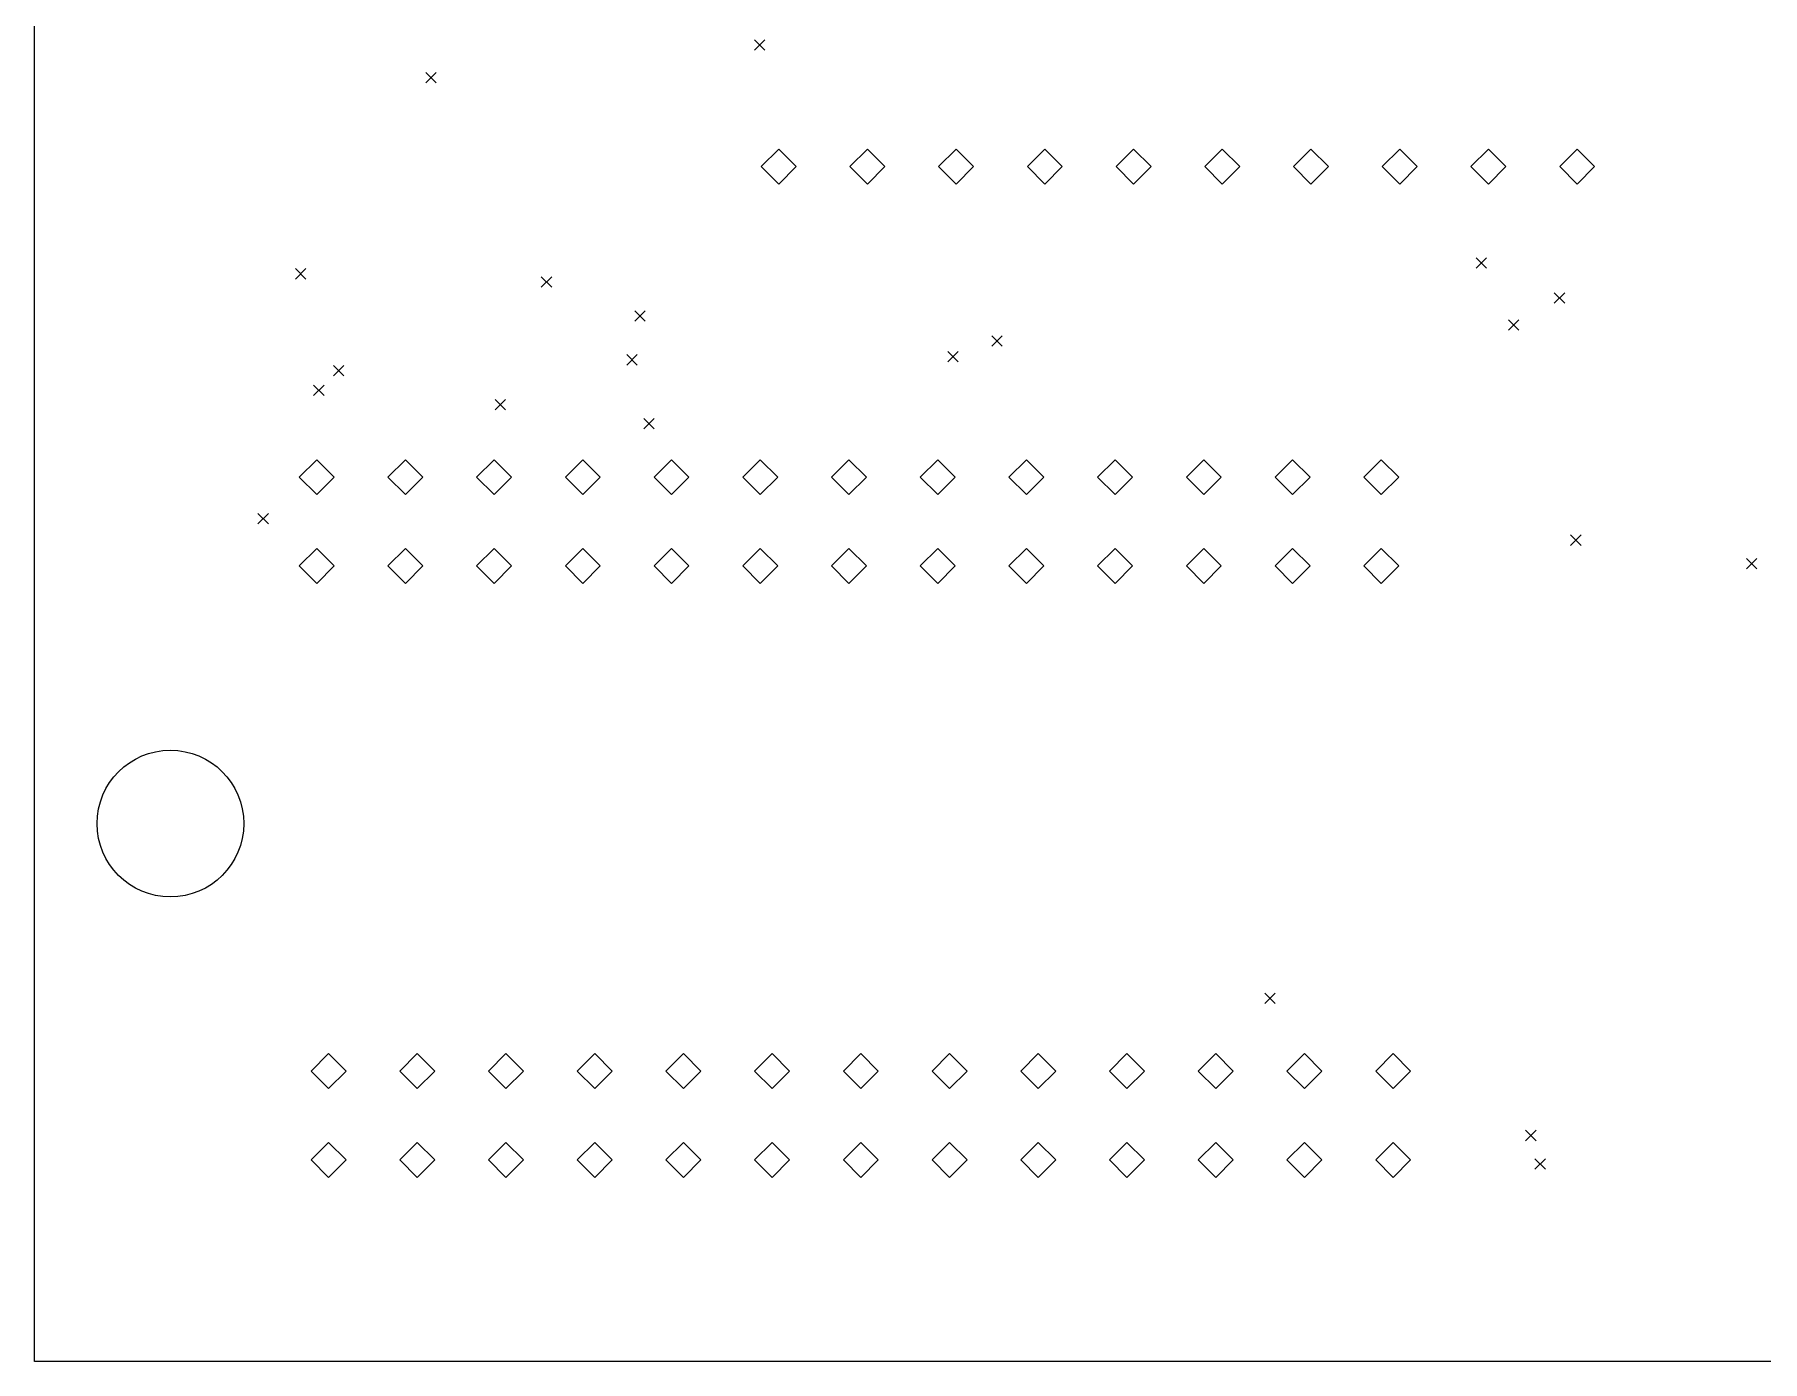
# Model space of a CAD drawing. Extents: x 36 to 137, y -161 to -37.
# Drawn here: x 37.42 to 86.9, y -137.38 to -99.4 of the extents above; entities that cross this region are included whole.
import ezdxf

# ---------------------------------------------------------------- set-up
doc = ezdxf.new("R2010")
doc.units = 0
doc.layers.add('BLACK', color=7, linetype='CONTINUOUS')

msp = doc.modelspace()

# ---------------------------------------------------------------- linework, layer by layer
at = {"layer": 'BLACK', "linetype": 'CONTINUOUS'}
for p, q in [((37.425, -137.375), (37.425, -37.375)), ((58.0379, -99.543), (58.3379, -99.843)), ((58.3379, -99.543), (58.0379, -99.843)), ((48.6262, -100.4831), (48.9262, -100.7831)), ((48.9262, -100.4831), (48.6262, -100.7831)), ((58.73, -102.675), (58.23, -103.175)), ((59.23, -103.175), (58.73, -102.675)), ((61.27, -102.675), (60.77, -103.175)), ((61.77, -103.175), (61.27, -102.675)), ((63.81, -102.675), (63.31, -103.175)), ((64.31, -103.175), (63.81, -102.675)), ((66.35, -102.675), (65.85, -103.175)), ((66.85, -103.175), (66.35, -102.675)), ((68.89, -102.675), (68.39, -103.175)), ((69.39, -103.175), (68.89, -102.675)), ((71.43, -102.675), (70.93, -103.175)), ((71.93, -103.175), (71.43, -102.675)), ((73.97, -102.675), (73.47, -103.175)), ((74.47, -103.175), (73.97, -102.675)), ((76.51, -102.675), (76.01, -103.175)), ((77.01, -103.175), (76.51, -102.675)), ((79.05, -102.675), (78.55, -103.175)), ((79.55, -103.175), (79.05, -102.675)), ((81.59, -102.675), (81.09, -103.175)), ((82.09, -103.175), (81.59, -102.675)), ((58.23, -103.175), (58.73, -103.675)), ((58.73, -103.675), (59.23, -103.175)), ((60.77, -103.175), (61.27, -103.675)), ((61.27, -103.675), (61.77, -103.175)), ((63.31, -103.175), (63.81, -103.675)), ((63.81, -103.675), (64.31, -103.175)), ((65.85, -103.175), (66.35, -103.675)), ((66.35, -103.675), (66.85, -103.175)), ((68.39, -103.175), (68.89, -103.675)), ((68.89, -103.675), (69.39, -103.175)), ((70.93, -103.175), (71.43, -103.675)), ((71.43, -103.675), (71.93, -103.175)), ((73.47, -103.175), (73.97, -103.675)), ((73.97, -103.675), (74.47, -103.175)), ((76.01, -103.175), (76.51, -103.675)), ((76.51, -103.675), (77.01, -103.175)), ((78.55, -103.175), (79.05, -103.675)), ((79.05, -103.675), (79.55, -103.175)), ((81.09, -103.175), (81.59, -103.675)), ((81.59, -103.675), (82.09, -103.175)), ((78.6985, -105.7876), (78.9985, -106.0876)), ((78.9985, -105.7876), (78.6985, -106.0876)), ((44.8928, -106.0944), (45.1928, -106.3944)), ((45.1928, -106.0944), (44.8928, -106.3944)), ((51.9319, -106.3305), (52.2319, -106.6305)), ((52.2319, -106.3305), (51.9319, -106.6305)), ((80.9334, -106.7878), (81.2334, -107.0878)), ((81.2334, -106.7878), (80.9334, -107.0878)), ((54.6083, -107.3044), (54.9083, -107.6044)), ((54.9083, -107.3044), (54.6083, -107.6044)), ((79.6234, -107.5607), (79.9234, -107.8607)), ((79.9234, -107.5607), (79.6234, -107.8607)), ((64.8316, -108.0197), (65.1316, -108.3197)), ((65.1316, -108.0197), (64.8316, -108.3197)), ((54.3798, -108.5551), (54.6798, -108.8551)), ((54.6798, -108.5551), (54.3798, -108.8551)), ((63.5712, -108.4669), (63.8712, -108.7669)), ((63.8712, -108.4669), (63.5712, -108.7669)), ((45.98, -108.8644), (46.28, -109.1644)), ((46.28, -108.8644), (45.98, -109.1644)), ((45.4141, -109.4302), (45.7141, -109.7302)), ((45.7141, -109.4302), (45.4141, -109.7302)), ((50.6091, -109.8386), (50.9091, -110.1386)), ((50.9091, -109.8386), (50.6091, -110.1386)), ((54.8644, -110.3819), (55.1644, -110.6819)), ((55.1644, -110.3819), (54.8644, -110.6819)), ((45.502, -111.566), (45.002, -112.066)), ((46.002, -112.066), (45.502, -111.566)), ((48.042, -111.566), (47.542, -112.066)), ((48.542, -112.066), (48.042, -111.566)), ((50.582, -111.566), (50.082, -112.066)), ((51.082, -112.066), (50.582, -111.566)), ((53.122, -111.566), (52.622, -112.066)), ((53.622, -112.066), (53.122, -111.566)), ((55.662, -111.566), (55.162, -112.066)), ((56.162, -112.066), (55.662, -111.566)), ((58.202, -111.566), (57.702, -112.066)), ((58.702, -112.066), (58.202, -111.566)), ((60.742, -111.566), (60.242, -112.066)), ((61.242, -112.066), (60.742, -111.566)), ((63.282, -111.566), (62.782, -112.066)), ((63.782, -112.066), (63.282, -111.566)), ((65.822, -111.566), (65.322, -112.066)), ((66.322, -112.066), (65.822, -111.566)), ((68.362, -111.566), (67.862, -112.066)), ((68.862, -112.066), (68.362, -111.566)), ((70.902, -111.566), (70.402, -112.066)), ((71.402, -112.066), (70.902, -111.566)), ((73.442, -111.566), (72.942, -112.066)), ((73.942, -112.066), (73.442, -111.566)), ((75.982, -111.566), (75.482, -112.066)), ((76.482, -112.066), (75.982, -111.566)), ((45.002, -112.066), (45.502, -112.566)), ((45.502, -112.566), (46.002, -112.066)), ((47.542, -112.066), (48.042, -112.566)), ((48.042, -112.566), (48.542, -112.066)), ((50.082, -112.066), (50.582, -112.566)), ((50.582, -112.566), (51.082, -112.066)), ((52.622, -112.066), (53.122, -112.566)), ((53.122, -112.566), (53.622, -112.066)), ((55.162, -112.066), (55.662, -112.566)), ((55.662, -112.566), (56.162, -112.066)), ((57.702, -112.066), (58.202, -112.566)), ((58.202, -112.566), (58.702, -112.066)), ((60.242, -112.066), (60.742, -112.566)), ((60.742, -112.566), (61.242, -112.066)), ((62.782, -112.066), (63.282, -112.566)), ((63.282, -112.566), (63.782, -112.066)), ((65.322, -112.066), (65.822, -112.566)), ((65.822, -112.566), (66.322, -112.066)), ((67.862, -112.066), (68.362, -112.566)), ((68.362, -112.566), (68.862, -112.066)), ((70.402, -112.066), (70.902, -112.566)), ((70.902, -112.566), (71.402, -112.066)), ((72.942, -112.066), (73.442, -112.566)), ((73.442, -112.566), (73.942, -112.066)), ((75.482, -112.066), (75.982, -112.566)), ((75.982, -112.566), (76.482, -112.066)), ((43.8205, -113.1041), (44.1205, -113.4041)), ((44.1205, -113.1041), (43.8205, -113.4041)), ((81.4014, -113.7165), (81.7014, -114.0165)), ((81.7014, -113.7165), (81.4014, -114.0165)), ((45.502, -114.106), (45.002, -114.606)), ((46.002, -114.606), (45.502, -114.106)), ((48.042, -114.106), (47.542, -114.606)), ((48.542, -114.606), (48.042, -114.106)), ((50.582, -114.106), (50.082, -114.606)), ((51.082, -114.606), (50.582, -114.106)), ((53.122, -114.106), (52.622, -114.606)), ((53.622, -114.606), (53.122, -114.106)), ((55.662, -114.106), (55.162, -114.606)), ((56.162, -114.606), (55.662, -114.106)), ((58.202, -114.106), (57.702, -114.606)), ((58.702, -114.606), (58.202, -114.106)), ((60.742, -114.106), (60.242, -114.606)), ((61.242, -114.606), (60.742, -114.106)), ((63.282, -114.106), (62.782, -114.606)), ((63.782, -114.606), (63.282, -114.106)), ((65.822, -114.106), (65.322, -114.606)), ((66.322, -114.606), (65.822, -114.106)), ((68.362, -114.106), (67.862, -114.606)), ((68.862, -114.606), (68.362, -114.106)), ((70.902, -114.106), (70.402, -114.606)), ((71.402, -114.606), (70.902, -114.106)), ((73.442, -114.106), (72.942, -114.606)), ((73.942, -114.606), (73.442, -114.106)), ((75.982, -114.106), (75.482, -114.606)), ((76.482, -114.606), (75.982, -114.106)), ((45.002, -114.606), (45.502, -115.106)), ((45.502, -115.106), (46.002, -114.606)), ((47.542, -114.606), (48.042, -115.106)), ((48.042, -115.106), (48.542, -114.606)), ((50.082, -114.606), (50.582, -115.106)), ((50.582, -115.106), (51.082, -114.606)), ((52.622, -114.606), (53.122, -115.106)), ((53.122, -115.106), (53.622, -114.606)), ((55.162, -114.606), (55.662, -115.106)), ((55.662, -115.106), (56.162, -114.606)), ((57.702, -114.606), (58.202, -115.106)), ((58.202, -115.106), (58.702, -114.606)), ((60.242, -114.606), (60.742, -115.106)), ((60.742, -115.106), (61.242, -114.606)), ((62.782, -114.606), (63.282, -115.106)), ((63.282, -115.106), (63.782, -114.606)), ((65.322, -114.606), (65.822, -115.106)), ((65.822, -115.106), (66.322, -114.606)), ((67.862, -114.606), (68.362, -115.106)), ((68.362, -115.106), (68.862, -114.606)), ((70.402, -114.606), (70.902, -115.106)), ((70.902, -115.106), (71.402, -114.606)), ((72.942, -114.606), (73.442, -115.106)), ((73.442, -115.106), (73.942, -114.606)), ((75.482, -114.606), (75.982, -115.106)), ((75.982, -115.106), (76.482, -114.606)), ((86.4356, -114.3885), (86.7356, -114.6885)), ((86.7356, -114.3885), (86.4356, -114.6885)), ((72.6468, -126.8323), (72.9468, -127.1323)), ((72.9468, -126.8323), (72.6468, -127.1323)), ((45.842, -128.566), (45.342, -129.066)), ((46.342, -129.066), (45.842, -128.566)), ((48.382, -128.566), (47.882, -129.066)), ((48.882, -129.066), (48.382, -128.566)), ((50.922, -128.566), (50.422, -129.066)), ((51.422, -129.066), (50.922, -128.566)), ((53.462, -128.566), (52.962, -129.066)), ((53.962, -129.066), (53.462, -128.566)), ((56.002, -128.566), (55.502, -129.066)), ((56.502, -129.066), (56.002, -128.566)), ((58.542, -128.566), (58.042, -129.066)), ((59.042, -129.066), (58.542, -128.566)), ((61.082, -128.566), (60.582, -129.066)), ((61.582, -129.066), (61.082, -128.566)), ((63.622, -128.566), (63.122, -129.066)), ((64.122, -129.066), (63.622, -128.566)), ((66.162, -128.566), (65.662, -129.066)), ((66.662, -129.066), (66.162, -128.566)), ((68.702, -128.566), (68.202, -129.066)), ((69.202, -129.066), (68.702, -128.566)), ((71.242, -128.566), (70.742, -129.066)), ((71.742, -129.066), (71.242, -128.566)), ((73.782, -128.566), (73.282, -129.066)), ((74.282, -129.066), (73.782, -128.566)), ((76.322, -128.566), (75.822, -129.066)), ((76.822, -129.066), (76.322, -128.566)), ((45.342, -129.066), (45.842, -129.566)), ((45.842, -129.566), (46.342, -129.066)), ((47.882, -129.066), (48.382, -129.566)), ((48.382, -129.566), (48.882, -129.066)), ((50.422, -129.066), (50.922, -129.566)), ((50.922, -129.566), (51.422, -129.066)), ((52.962, -129.066), (53.462, -129.566)), ((53.462, -129.566), (53.962, -129.066)), ((55.502, -129.066), (56.002, -129.566)), ((56.002, -129.566), (56.502, -129.066)), ((58.042, -129.066), (58.542, -129.566)), ((58.542, -129.566), (59.042, -129.066)), ((60.582, -129.066), (61.082, -129.566)), ((61.082, -129.566), (61.582, -129.066)), ((63.122, -129.066), (63.622, -129.566)), ((63.622, -129.566), (64.122, -129.066)), ((65.662, -129.066), (66.162, -129.566)), ((66.162, -129.566), (66.662, -129.066)), ((68.202, -129.066), (68.702, -129.566)), ((68.702, -129.566), (69.202, -129.066)), ((70.742, -129.066), (71.242, -129.566)), ((71.242, -129.566), (71.742, -129.066)), ((73.282, -129.066), (73.782, -129.566)), ((73.782, -129.566), (74.282, -129.066)), ((75.822, -129.066), (76.322, -129.566)), ((76.322, -129.566), (76.822, -129.066)), ((80.1134, -130.7575), (80.4134, -131.0575)), ((80.4134, -130.7575), (80.1134, -131.0575)), ((45.842, -131.106), (45.342, -131.606)), ((46.342, -131.606), (45.842, -131.106)), ((48.382, -131.106), (47.882, -131.606)), ((48.882, -131.606), (48.382, -131.106)), ((50.922, -131.106), (50.422, -131.606)), ((51.422, -131.606), (50.922, -131.106)), ((53.462, -131.106), (52.962, -131.606)), ((53.962, -131.606), (53.462, -131.106)), ((56.002, -131.106), (55.502, -131.606)), ((56.502, -131.606), (56.002, -131.106)), ((58.542, -131.106), (58.042, -131.606)), ((59.042, -131.606), (58.542, -131.106)), ((61.082, -131.106), (60.582, -131.606)), ((61.582, -131.606), (61.082, -131.106)), ((63.622, -131.106), (63.122, -131.606)), ((64.122, -131.606), (63.622, -131.106)), ((66.162, -131.106), (65.662, -131.606)), ((66.662, -131.606), (66.162, -131.106)), ((68.702, -131.106), (68.202, -131.606)), ((69.202, -131.606), (68.702, -131.106)), ((71.242, -131.106), (70.742, -131.606)), ((71.742, -131.606), (71.242, -131.106)), ((73.782, -131.106), (73.282, -131.606)), ((74.282, -131.606), (73.782, -131.106)), ((76.322, -131.106), (75.822, -131.606)), ((76.822, -131.606), (76.322, -131.106)), ((80.3824, -131.5754), (80.6824, -131.8754)), ((80.6824, -131.5754), (80.3824, -131.8754)), ((45.342, -131.606), (45.842, -132.106)), ((45.842, -132.106), (46.342, -131.606)), ((47.882, -131.606), (48.382, -132.106)), ((48.382, -132.106), (48.882, -131.606)), ((50.422, -131.606), (50.922, -132.106)), ((50.922, -132.106), (51.422, -131.606)), ((52.962, -131.606), (53.462, -132.106)), ((53.462, -132.106), (53.962, -131.606)), ((55.502, -131.606), (56.002, -132.106)), ((56.002, -132.106), (56.502, -131.606)), ((58.042, -131.606), (58.542, -132.106)), ((58.542, -132.106), (59.042, -131.606)), ((60.582, -131.606), (61.082, -132.106)), ((61.082, -132.106), (61.582, -131.606)), ((63.122, -131.606), (63.622, -132.106)), ((63.622, -132.106), (64.122, -131.606)), ((65.662, -131.606), (66.162, -132.106)), ((66.162, -132.106), (66.662, -131.606)), ((68.202, -131.606), (68.702, -132.106)), ((68.702, -132.106), (69.202, -131.606)), ((70.742, -131.606), (71.242, -132.106)), ((71.242, -132.106), (71.742, -131.606)), ((73.282, -131.606), (73.782, -132.106)), ((73.782, -132.106), (74.282, -131.606)), ((75.822, -131.606), (76.322, -132.106)), ((76.322, -132.106), (76.822, -131.606)), ((137.425, -137.375), (37.425, -137.375))]:
    msp.add_line(p, q, dxfattribs=at)
at = {"layer": 'BLACK'}
msp.add_circle((41.314, -121.979761), 2.1, dxfattribs=at)

doc.saveas('drawing.dxf')
